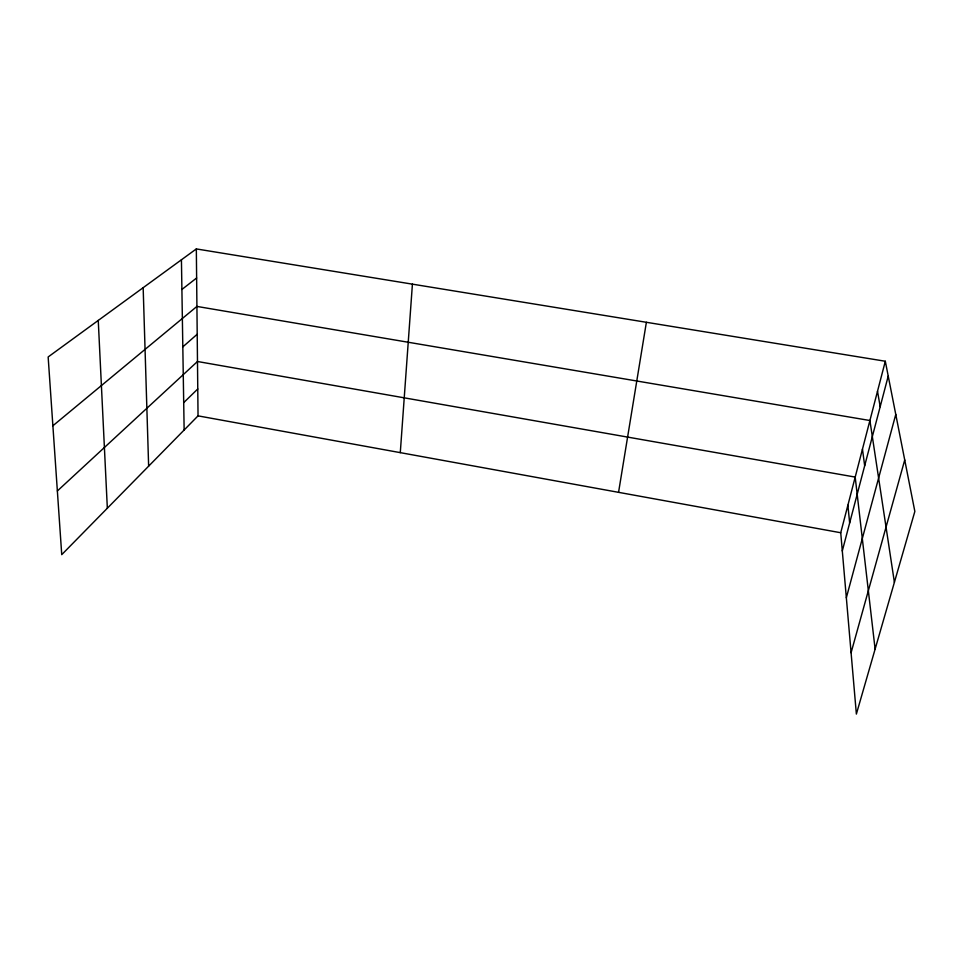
<?xml version="1.0" encoding="UTF-8"?>
<svg xmlns="http://www.w3.org/2000/svg" width="963" height="963" viewBox="0 0 963 963"><rect width="100%" height="100%" fill="white"/><g stroke="black" fill="none" stroke-linecap="round" stroke-linejoin="round"><path stroke-width="1.44" d="M400.283 452.646L412.417 284.145M618.559 492.334L646.378 322.292M885.31 361.245L914.85 511.425L856.372 714.077L840.735 532.744L885.31 361.245L196.332 248.923L48.15 356.96L61.74 554.652L198.041 415.86L196.332 248.923M842.3 550.956L888.223 376.076M846.345 597.758L895.771 414.439M851.087 652.721L904.726 459.977M183.704 402.63L197.764 388.98M57.359 490.961L197.487 361.498L855.192 477.082L875.114 649.134M182.814 346.873L197.198 334.257M52.881 425.766L196.921 306.427L869.902 420.518L894.398 582.314M181.899 289.466L196.633 277.994M198.041 415.86L840.735 532.744M877.51 391.231L880.182 406.699M862.463 449.131L864.678 465.767M847.885 505.238L849.655 522.945M98.25 320.426L107.338 508.211M143.162 287.684L148.639 466.164M181.429 259.781L184.138 430.016"/></g></svg>
